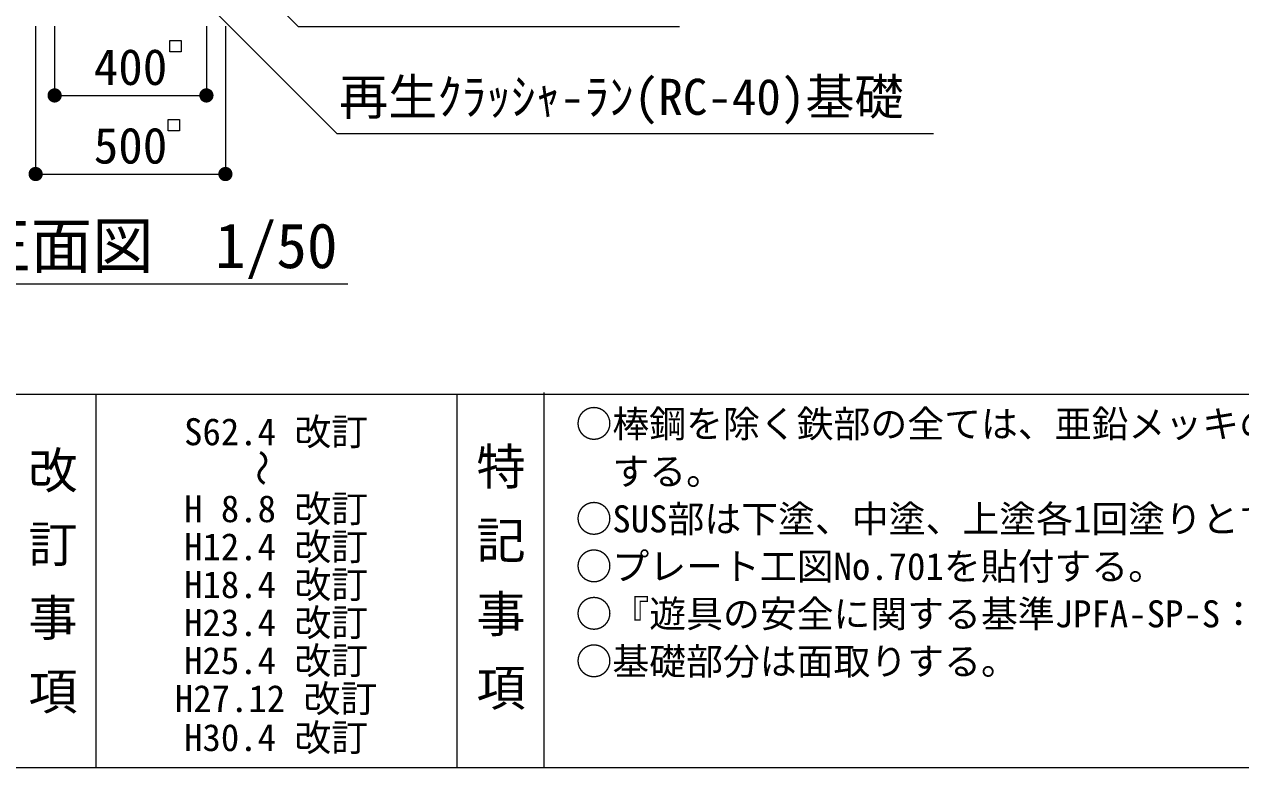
# Model space of a CAD drawing. Units: millimetres at full size, sheet at 1:50. Extents: x 449 to 14140, y 6261 to 15594.
# Drawn here: x 3121 to 6326, y 6261 to 8218 of the extents above; entities that cross this region are included whole.
import ezdxf
from ezdxf.enums import TextEntityAlignment as Align

# ---------------------------------------------------------------- set-up
doc = ezdxf.new("R2010")
doc.units = ezdxf.units.MM
doc.header["$LTSCALE"] = 50
doc.layers.add('寸法', color=1, linetype='Continuous', lineweight=13)
doc.layers.add('本', color=7, linetype='Continuous', lineweight=13)
doc.styles.add('@ＭＳ ゴシック', font='')
doc.styles.add('ＭＳ ゴシック', font='')
doc.styles.get('@ＭＳ ゴシック').set_extended_font_data('@MS Gothic')
doc.styles.get('ＭＳ ゴシック').set_extended_font_data('MS Gothic')

# ---------------------------------------------------------------- blocks, each defined once
blk = doc.blocks.new('filled_dot')
at = {"color": 0, "linetype": 'Continuous', "lineweight": -2, "const_width": 1.25}
blk.add_lwpolyline([(-0.625, 0, 1), (0.625, 0, 1)], format="xyb", close=True, dxfattribs=at)

msp = doc.modelspace()

# ---------------------------------------------------------------- linework, layer by layer
at = {"layer": '寸法'}
for p, q in [((3150.62, 8213.15), (3150.62, 7823.62)), ((3200.62, 8213.25), (3200.62, 8030.54)), ((3600.62, 8213.25), (3600.62, 8030.54)), ((3650.62, 8213.15), (3650.62, 7823.62)), ((3200.62, 8030.54), (3600.62, 8030.54)), ((3150.62, 7823.62), (3650.62, 7823.62))]:
    msp.add_line(p, q, dxfattribs=at)
at = {"layer": '寸法', "color": 3}
for p, q in [((3504.16, 8175.58), (3534.16, 8175.58)), ((3504.16, 8145.58), (3504.16, 8175.58)), ((3534.16, 8175.58), (3534.16, 8145.58)), ((3534.16, 8145.58), (3504.16, 8145.58)), ((3499.85, 7937.35), (3499.85, 7967.35)), ((3499.85, 7967.35), (3529.85, 7967.35)), ((3529.85, 7967.35), (3529.85, 7937.35)), ((3529.85, 7937.35), (3499.85, 7937.35)), ((2972.41, 7534.57), (3973.64, 7534.57))]:
    msp.add_line(p, q, dxfattribs=at)
at = {"layer": '寸法'}
for points in [[(3495.42, 8558.31), (3500.72, 8553), (3842.13, 8211.59), (4846.87, 8211.59)], [(3557.54, 8317.05), (3562.84, 8311.75), (3944.57, 7930.02), (5516.51, 7930.02)]]:
    msp.add_lwpolyline(points, dxfattribs=at)
at = {"layer": '本', "color": 6}
msp.add_line((449.31, 7243.77), (14139.95, 7243.77), dxfattribs=at)
at = {"layer": '本'}
for p, q in [((3309.41, 7243.77), (3309.41, 6260.88)), ((4260.21, 7243.77), (4260.21, 6260.88)), ((4490.03, 7248.54), (4490.03, 6260.88))]:
    msp.add_line(p, q, dxfattribs=at)
at = {"layer": '本', "color": 6}
msp.add_lwpolyline([(14139.95, 15319.95), (449.31, 15319.95), (449.31, 6260.88), (14139.95, 6260.88)], close=True, dxfattribs=at)

# ---------------------------------------------------------------- block references
at = {"layer": '寸法', "xscale": 15, "yscale": 15}
for p in [(3200.62, 8030.54), (3150.62, 7823.62)]:
    msp.add_blockref('filled_dot', p, dxfattribs=at)
at = {"layer": '寸法', "xscale": 15, "yscale": 15, "rotation": 180}
for p in [(3600.62, 8030.54), (3650.62, 7823.62)]:
    msp.add_blockref('filled_dot', p, dxfattribs=at)

# ---------------------------------------------------------------- texts
at = {"layer": '寸法', "style": 'ＭＳ ゴシック'}
for s, p in [('400', (3400.62, 8105.54)), ('500', (3400.62, 7898.62))]:
    msp.add_text(s, height=94.94, dxfattribs=at).set_placement(p, align=Align.MIDDLE_CENTER)
at = {"layer": '寸法', "color": 3, "style": 'ＭＳ ゴシック'}
for s, height, p in [('再生ｸﾗｯｼｬ-ﾗﾝ(RC-40)基礎', 94.94, (3949.97, 7950.98)), ('正面図\u30001/50', 118.7, (2975.61, 7540.24))]:
    msp.add_text(s, height=height, dxfattribs=at).set_placement(p, align=Align.BOTTOM_LEFT)
at = {"layer": '本', "style": 'ＭＳ ゴシック'}
for s, p in [('○棒鋼を除く鉄部の全ては、亜鉛メッキのうえ、下塗、中塗、上塗各1回塗りと', (4573.14, 7201.42)), ('\u3000する。', (4573.14, 7076.42)), ('○SUS部は下塗、中塗、上塗各1回塗りとする。', (4573.14, 6951.42)), ('○プレート工図No.701を貼付する。', (4573.14, 6826.42)), ('○『遊具の安全に関する基準JPFA-SP-S：2014年6月』に準じること。', (4573.14, 6701.42)), ('○基礎部分は面取りする。', (4573.14, 6576.42))]:
    msp.add_text(s, height=71.21, dxfattribs=at).set_placement(p, align=Align.TOP_LEFT)
for s, p in [('S62.4 改訂', (3784.21, 7145.18)), ('H 8.8 改訂', (3784.21, 6942.61)), ('H12.4 改訂', (3784.21, 6842.61)), ('H18.4 改訂', (3784.21, 6742.81)), ('H23.4 改訂', (3784.21, 6642.81)), ('H25.4 改訂', (3784.21, 6542.81)), ('H27.12 改訂', (3784.21, 6442.81)), ('H30.4 改訂', (3784.21, 6340.14))]:
    msp.add_text(s, height=71.21, dxfattribs=at).set_placement(p, align=Align.MIDDLE_CENTER)
at = {"layer": '本'}
for s, height, style, p in [('改 訂 事 項', 94.94, '@ＭＳ ゴシック', (3194.5, 6754.11)), ('～', 71.21, 'ＭＳ ゴシック', (3746.71, 7049.96)), ('特 記 事 項', 94.94, '@ＭＳ ゴシック', (4375.12, 6763.91))]:
    msp.add_text(s, height=height, rotation=270, dxfattribs=dict(at, style=style)).set_placement(p, align=Align.MIDDLE_CENTER)

doc.saveas('drawing.dxf')
